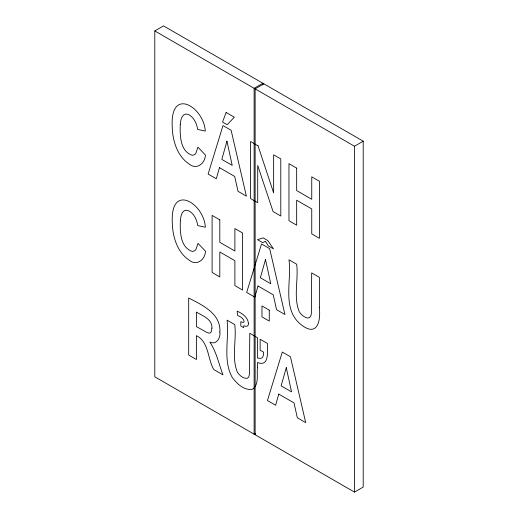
<?xml version="1.0" encoding="UTF-8"?>
<svg xmlns="http://www.w3.org/2000/svg" width="518" height="518" viewBox="0 0 518 518"><rect width="100%" height="100%" fill="white"/><g stroke="black" fill="none" stroke-linecap="round" stroke-linejoin="round"><path stroke-width="0.78" d="M154.791 30.944L163.526 25.9L363.209 141.187L363.209 487.056L354.474 492.1L154.791 376.813L154.791 30.944L354.474 146.231L363.209 141.187M263.869 83.832L255.128 88.876L255.128 434.744M255.478 433.391L254.131 434.168L254.131 88.3L262.872 83.256L262.872 84.874M354.474 146.231L354.474 492.1M319.373 307.31C320.979 322.792 316.492 337.84 299.825 323.614C281.811 307.809 291.971 279.973 288.966 259.783L296.665 264.225C298.627 279.791 293.162 296.956 299.307 311.817C301.159 314.743 303.911 317.068 307.265 318.033L309.337 317.722L310.664 316.258L311.337 313.96L311.674 272.889L319.373 277.337L319.373 307.31M257.485 367.683C256.585 374.637 259.337 384.647 252.447 389.251C244.069 390.727 236.732 383.56 232.174 377.305C222.63 359.965 229.286 338.798 227.078 320.156L234.777 324.605C236.732 340.235 231.268 357.485 237.458 372.403C239.704 375.485 243.175 378.885 247.306 378.295L248.711 376.942L249.443 374.333L249.786 333.268L257.485 337.71L257.485 358.067L260.683 358.372L261.855 357.899L262.736 357.019L263.416 355.18L263.675 352.227L260.133 350.181L260.133 339.245L267.443 343.466C267.197 350.013 269.923 367.463 257.485 362.509L257.485 367.683M180.283 124.359C179.85 135.101 179.979 151.327 192.333 155.342L194.762 154.552L195.785 153.477L197.934 147.196L205.4 155.05C205.251 163.157 196.827 170.176 189.556 164.316C176.78 156.067 172.3 139.724 172.183 125.285C170.739 86.83 203.833 107.064 205.296 131.086L197.675 129.416C196.782 123.944 194.47 118.298 189.633 115.197A10.723 6.19 60 0 0 184.175 114.607C180.983 116.699 180.724 120.927 180.283 124.359M180.361 220.513C179.927 231.255 180.057 247.481 192.411 251.495L194.839 250.706L195.862 249.631L198.012 243.35L205.478 251.204C205.329 259.317 196.905 266.33 189.633 260.47C176.858 252.221 172.377 235.878 172.261 221.439C170.817 182.983 203.911 203.218 205.374 227.24L197.753 225.57C196.859 220.098 194.548 214.452 189.711 211.35A10.723 6.19 60 0 0 184.253 210.761C181.06 212.853 180.801 217.081 180.361 220.513M219.872 331.999C220.797 337.762 216.394 345.422 209.809 342.068C216.543 351.89 218.764 363.895 222.967 374.851L213.759 369.535C207.601 359.019 208.877 341.589 196.387 335.683L196.387 359.505L188.688 355.057L188.688 297.992C202.285 305.07 221.024 313.597 219.872 331.999M211.94 328.153L211.156 331.986L210.23 332.912L209 333.152L206.578 332.284L196.387 326.573L196.387 312.089C202.661 315.961 212.464 319.094 211.94 328.153M248.459 323.51L248.2 325.187L247.326 326.113L245.836 326.295L243.725 325.718L243.725 327.667L240.812 325.984L240.812 321.704L242.709 322.371L243.751 322.267L244.114 321.393C243.602 318.162 240.054 316.673 237.484 315.307L237.192 311.169C242.346 313.384 248.005 317.443 248.459 323.51M219.444 167.638L216.297 178.781L208.126 174.067L222.98 125.576L231.125 130.277L246.387 196.154L238.015 191.317L234.686 176.437L219.444 167.638M226.962 141.187L221.808 159.389L232.213 165.391L226.962 141.187M257.99 286.001L254.843 297.144L246.678 292.43L261.525 243.939L269.671 248.64L284.939 314.517L276.56 309.686L273.232 294.8L257.99 286.001M265.507 259.55L260.36 277.752L270.759 283.76L265.507 259.55M278.762 394.101L275.615 405.244L267.443 400.531L282.297 352.039L290.436 356.74L305.704 422.617L297.332 417.786L294.004 402.9L278.762 394.101M286.279 367.65L281.125 385.852L291.53 391.861L286.279 367.65M226.126 112.484L222.539 122.047L227.169 124.721L234.324 117.21L226.126 112.484M265.481 241.394L262.62 242.625L257.498 239.666L263.163 237.879L267.793 240.553L273.465 248.886L268.343 245.927L265.481 241.394M258.042 145.817L250.55 141.492L250.55 198.556L257.705 202.687L257.705 165.475L273.077 211.564L280.801 216.025L280.801 158.955L273.646 154.824L273.646 192.936L258.042 145.817M296.665 168.117L288.966 163.669L288.966 220.739L296.665 225.181L296.665 200.233L311.752 208.942L311.752 233.89L319.451 238.338L319.451 181.274L311.752 176.826L311.752 199.288L296.665 190.579L296.665 168.117M219.807 219.852L212.108 215.404L212.108 272.474L219.807 276.916L219.807 251.968L234.894 260.677L234.894 285.625L242.592 290.074L242.592 233.003L234.894 228.561L234.894 251.023L219.807 242.314L219.807 219.852M269.276 310.152L261.972 305.931L261.972 316.867L269.276 321.089L269.276 310.152"/></g></svg>
